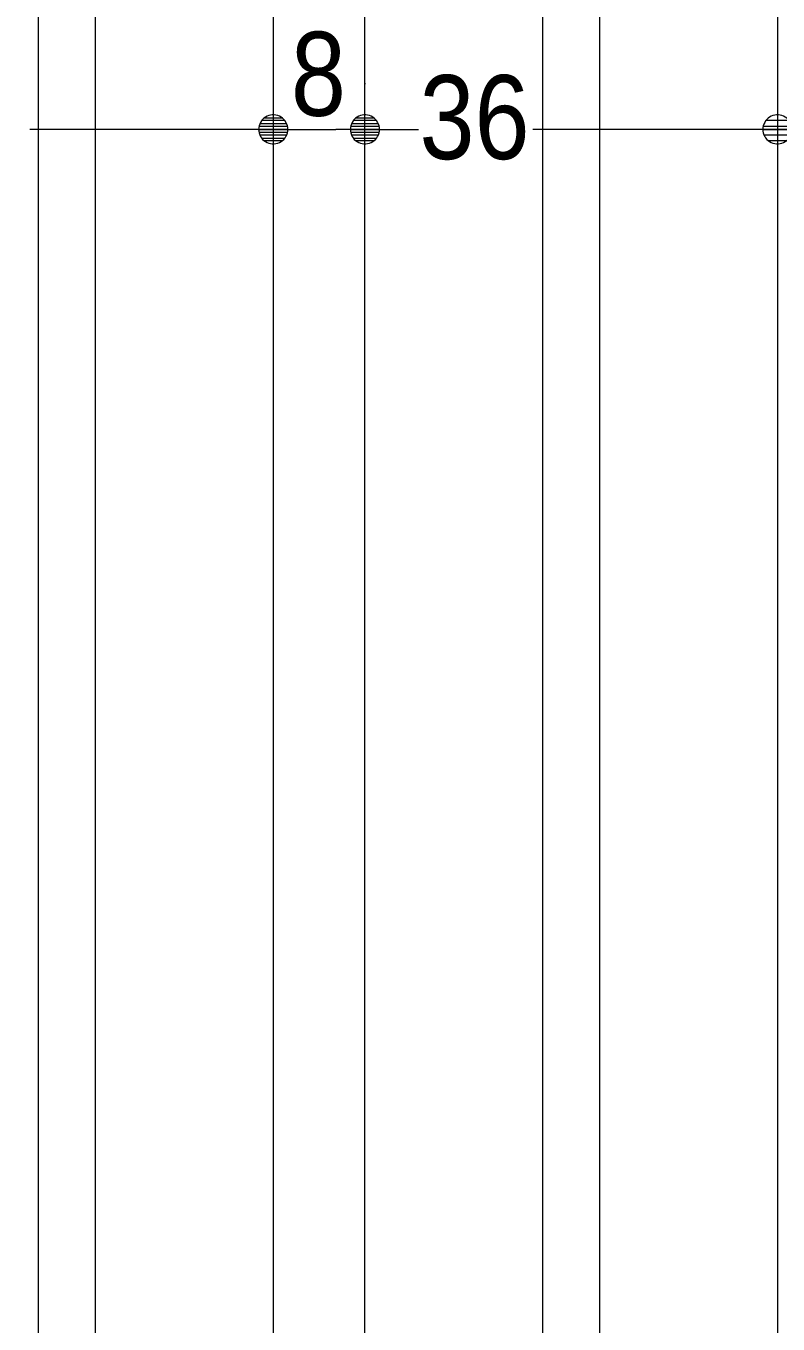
# Model space of a CAD drawing. Units: millimetres, scale not verified. Extents: x -6062 to 6062, y -3045 to 3045.
# Drawn here: x 1117 to 1445, y -51 to 515 of the extents above; entities that cross this region are included whole.
import ezdxf
from ezdxf.enums import TextEntityAlignment as Align

# ---------------------------------------------------------------- set-up
doc = ezdxf.new("R2010")
doc.units = ezdxf.units.MM
doc.header["$LTSCALE"] = 20
for name, color, linetype, lineweight in [('0-0_2寸法-1', 7, 'Continuous', 9), ('0-1_0', 7, 'Continuous', 9), ('0-4_3一般', 7, 'Continuous', 9)]:
    doc.layers.add(name, color=color, linetype=linetype, lineweight=lineweight)
doc.styles.add('ＭＳ Ｐゴシック', font='')
doc.styles.get('ＭＳ Ｐゴシック').set_extended_font_data('MS PGothic')

# ---------------------------------------------------------------- blocks, each defined once
blk = doc.blocks.new('グループ-80')
at = {"layer": '0-4_3一般'}
for p, q in [((61043.7, -37700), (61043.7, 16304.9)), ((64643.7, 16304.9), (64643.7, -37700))]:
    blk.add_line(p, q, dxfattribs=at)
blk.add_lwpolyline([(63093.7, -35100), (63093.7, 13704.9), (62593.7, 13704.9), (62593.7, -35100)], close=True, dxfattribs=at)
blk = doc.blocks.new('グループ-120')
at = {"layer": '0-4_3一般'}
for p, q in [((58193.7, 13704.9), (58193.7, -35100)), ((58693.7, -35100), (58693.7, 13704.9))]:
    blk.add_line(p, q, dxfattribs=at)
blk.add_lwpolyline([(60243.7, 16304.9), (60243.7, -37700), (56643.7, -37700), (56643.7, 16304.9)], close=True, dxfattribs=at)
blk = doc.blocks.new('グループ-132')
at = {"layer": '0-4_3一般'}
for name in ['グループ-120', 'グループ-80']:
    blk.add_blockref(name, (0, 0), dxfattribs=at)
blk = doc.blocks.new('グループ-133')
at = {"layer": '0-4_3一般'}
blk.add_blockref('グループ-132', (0, 0), dxfattribs=at)
blk = doc.blocks.new('_Dot')
at = {"layer": '0-1_0'}
for p, q in [((-10, 0), (-20, 0)), ((9.78, 2), (-9.78, 2)), ((7.99, 6), (-7.99, 6)), ((9.16, -3.98), (-9.16, -3.98)), ((6, -7.98), (-6, -7.98))]:
    blk.add_line(p, q, dxfattribs=at)
for points in [[(10, 0), (9.92, 1.25), (9.69, 2.49), (9.3, 3.68), (8.76, 4.82), (8.09, 5.88), (7.29, 6.85), (6.37, 7.71), (5.36, 8.44), (4.26, 9.05), (3.09, 9.51), (1.87, 9.82), (0.63, 9.98), (-0.63, 9.98), (-1.87, 9.82), (-3.09, 9.51), (-4.26, 9.05), (-5.36, 8.44), (-6.37, 7.71), (-7.29, 6.85), (-8.09, 5.88), (-8.76, 4.82), (-9.3, 3.68), (-9.69, 2.49), (-9.92, 1.25), (-10, 0), (0, 0)], [(-10, 0), (-9.92, -1.25), (-9.69, -2.49), (-9.3, -3.68), (-8.76, -4.82), (-8.09, -5.88), (-7.29, -6.85), (-6.37, -7.71), (-5.36, -8.44), (-4.26, -9.05), (-3.09, -9.51), (-1.87, -9.82), (-0.63, -9.98), (0.63, -9.98), (1.87, -9.82), (3.09, -9.51), (4.26, -9.05), (5.36, -8.44), (6.37, -7.71), (7.29, -6.85), (8.09, -5.88), (8.76, -4.82), (9.3, -3.68), (9.69, -2.49), (9.92, -1.25), (10, 0), (0, 0)]]:
    blk.add_lwpolyline(points, close=True, dxfattribs=at)

msp = doc.modelspace()

# ---------------------------------------------------------------- linework, layer by layer
at = {"layer": '0-0_2寸法-1'}
for p, q in [((1224.68, 490.25), (1224.88, 490.25)), ((1224.68, 490.25), (1224.88, 490.25)), ((1264.68, 490.25), (1264.88, 490.25)), ((1264.68, 490.25), (1264.88, 490.25)), ((1444.68, 490.25), (1444.88, 490.25)), ((1211.97, 470.25), (1118.47, 470.25)), ((1237.4, 470.25), (1251.97, 470.25)), ((1277.4, 470.25), (1288.03, 470.25)), ((1431.97, 470.25), (1337.97, 470.25))]:
    msp.add_line(p, q, dxfattribs=at)

# ---------------------------------------------------------------- block references
at = {"layer": '0-0_2寸法-1', "xscale": 0.6356201, "yscale": 0.6356201}
for p in [(1224.68, 470.25), (1264.68, 470.25), (1444.68, 470.25)]:
    msp.add_blockref('_Dot', p, dxfattribs=at)
at = {"layer": '0-0_2寸法-1', "xscale": 0.6356201, "yscale": 0.6356201, "rotation": 180}
for p in [(1224.68, 470.25), (1264.68, 470.25)]:
    msp.add_blockref('_Dot', p, dxfattribs=at)
at = {"layer": '0-4_3一般', "xscale": 0.05, "yscale": 0.05}
msp.add_blockref('グループ-133', (-1787.5, 0), dxfattribs=at)

# ---------------------------------------------------------------- texts
at = {"layer": '0-0_2寸法-1', "style": 'ＭＳ Ｐゴシック', "width": 0.9}
for s, p in [('8', (1232.39, 465.19)), ('36', (1288.51, 446.28))]:
    msp.add_text(s, height=36.66, dxfattribs=at).set_placement(p, align=Align.BOTTOM_LEFT)

doc.saveas('drawing.dxf')
